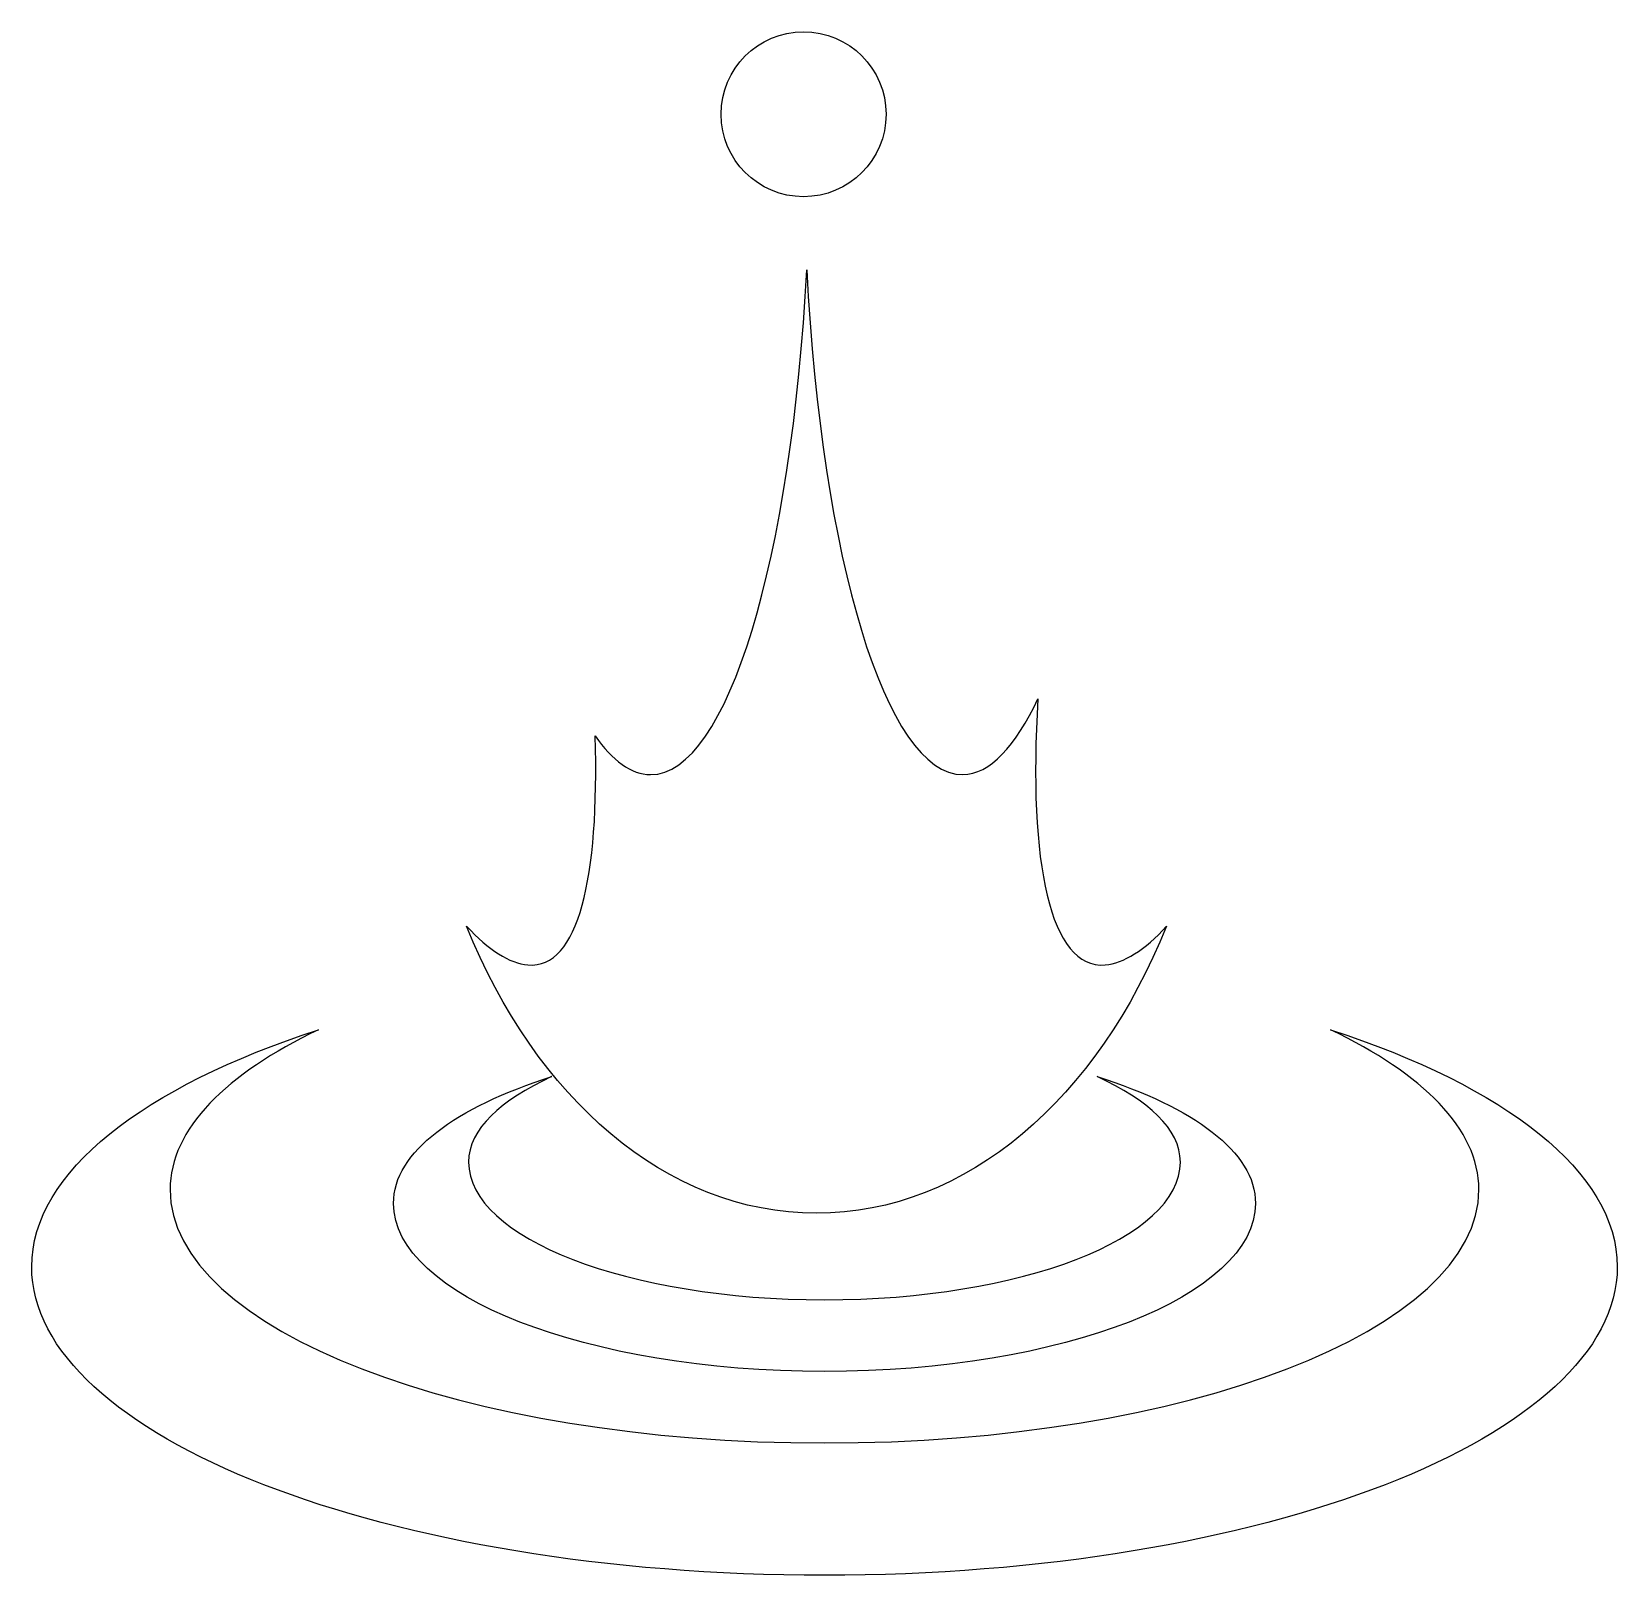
# Model space of a CAD drawing. Header units: centimetres. Extents: x -10 to 9.8, y -9.3 to 10.
import ezdxf

# ---------------------------------------------------------------- set-up
doc = ezdxf.new("R2010")
doc.units = ezdxf.units.CM
doc.header["$MEASUREMENT"] = 0
doc.layers.add('Layer 1', color=7, linetype='Continuous')

msp = doc.modelspace()

# ---------------------------------------------------------------- linework, layer by layer
at = {"layer": 'Layer 1'}
for points, knots in [([(-0.35577, 9.95953), (-0.92327, 9.95953), (-1.38231, 9.49918), (-1.38231, 8.93169), (-1.38231, 8.93169), (-1.38231, 8.36424), (-0.92331, 7.9052), (-0.35582, 7.9052), (-0.35582, 7.9052), (0.21163, 7.9052), (0.67202, 8.36432), (0.67202, 8.93169), (0.67202, 8.93169), (0.67202, 9.49902), (0.21163, 9.95949), (-0.35582, 9.95949), (-0.35582, 9.95949), (-0.35582, 9.95949), (-0.35577, 9.95953), (-0.35577, 9.95953)], [0, 0, 0, 0, 0.16666667, 0.16666667, 0.16666667, 0.16666667, 0.33333333, 0.33333333, 0.33333333, 0.33333333, 0.5, 0.5, 0.5, 0.5, 0.66666667, 0.66666667, 0.66666667, 0.66666667, 1, 1, 1, 1]), ([(-0.31626, 6.99461), (-0.50239, 3.40877), (-1.29911, 0.70893), (-2.26256, 0.70893), (-2.26256, 0.70893), (-2.50153, 0.70893), (-2.73935, 0.88688), (-2.95175, 1.19125), (-2.95175, 1.19125), (-2.89735, -0.57833), (-3.15816, -1.70936), (-3.78853, -1.66036), (-3.78853, -1.66036), (-4.01674, -1.64265), (-4.28232, -1.47301), (-4.55282, -1.17939), (-4.55282, -1.17939), (-3.69875, -3.30466), (-2.0725, -4.75313), (-0.19366, -4.75313), (-0.19366, -4.75313), (1.68518, -4.75313), (3.31143, -3.30466), (4.16545, -1.17939), (4.16545, -1.17939), (3.89503, -1.47296), (3.63084, -1.64261), (3.40255, -1.66032), (3.40255, -1.66032), (2.71622, -1.71366), (2.43804, -0.39823), (2.56446, 1.65252), (2.56446, 1.65252), (2.28615, 1.07035), (1.96559, 0.70901), (1.62884, 0.70901), (1.62884, 0.70901), (0.6653, 0.70901), (-0.12999, 3.40881), (-0.31616, 6.99465), (-0.31616, 6.99465), (-0.31616, 6.99465), (-0.31626, 6.99461), (-0.31626, 6.99461)], [0, 0, 0, 0, 0.08333333, 0.08333333, 0.08333333, 0.08333333, 0.16666667, 0.16666667, 0.16666667, 0.16666667, 0.25, 0.25, 0.25, 0.25, 0.33333333, 0.33333333, 0.33333333, 0.33333333, 0.41666667, 0.41666667, 0.41666667, 0.41666667, 0.5, 0.5, 0.5, 0.5, 0.58333333, 0.58333333, 0.58333333, 0.58333333, 0.66666667, 0.66666667, 0.66666667, 0.66666667, 0.75, 0.75, 0.75, 0.75, 0.83333333, 0.83333333, 0.83333333, 0.83333333, 1, 1, 1, 1]), ([(-6.39899, -2.46809), (-8.56921, -3.17133), (-9.97011, -4.23695), (-9.97011, -5.41858), (-9.97011, -5.41858), (-9.97011, -7.53398), (-5.55036, -9.25991), (-0.09488, -9.25983), (-0.09488, -9.25983), (5.3606, -9.25975), (9.78035, -7.53398), (9.78035, -5.41858), (9.78035, -5.41858), (9.78035, -4.23703), (8.37945, -3.17132), (6.20923, -2.46809), (6.20923, -2.46809), (7.35396, -3.0129), (8.05674, -3.70108), (8.05674, -4.458), (8.05674, -4.458), (8.05674, -6.2043), (4.40896, -7.61259), (-0.09488, -7.61259), (-0.09488, -7.61259), (-4.59863, -7.61267), (-8.2465, -6.20431), (-8.2465, -4.458), (-8.2465, -4.458), (-8.2465, -3.70108), (-7.54373, -3.01278), (-6.39899, -2.46809)], [0, 0, 0, 0, 0.11111111, 0.11111111, 0.11111111, 0.11111111, 0.22222222, 0.22222222, 0.22222222, 0.22222222, 0.33333333, 0.33333333, 0.33333333, 0.33333333, 0.44444444, 0.44444444, 0.44444444, 0.44444444, 0.55555556, 0.55555556, 0.55555556, 0.55555556, 0.66666667, 0.66666667, 0.66666667, 0.66666667, 0.77777778, 0.77777778, 0.77777778, 0.77777778, 1, 1, 1, 1]), ([(-3.49336, -3.0506), (-4.68461, -3.43235), (-5.46345, -3.98369), (-5.46345, -4.62924), (-5.46345, -4.62924), (-5.46345, -5.7779), (-3.05713, -6.72187), (-0.09488, -6.72187), (-0.09488, -6.72187), (2.86734, -6.72187), (5.27365, -5.7779), (5.27365, -4.62928), (5.27365, -4.62928), (5.27365, -3.98377), (4.49489, -3.43243), (3.30356, -3.05068), (3.30356, -3.05068), (3.93355, -3.34737), (4.33802, -3.70007), (4.33802, -4.11416), (4.33802, -4.11416), (4.33802, -5.06231), (2.35056, -5.82981), (-0.09489, -5.82981), (-0.09489, -5.82981), (-2.54034, -5.82981), (-4.5278, -5.06235), (-4.5278, -4.11408), (-4.5278, -4.11408), (-4.5278, -3.70007), (-4.12332, -3.34738), (-3.49342, -3.05069), (-3.49342, -3.05069), (-3.49342, -3.05069), (-3.49336, -3.0506), (-3.49336, -3.0506)], [0, 0, 0, 0, 0.1, 0.1, 0.1, 0.1, 0.2, 0.2, 0.2, 0.2, 0.3, 0.3, 0.3, 0.3, 0.4, 0.4, 0.4, 0.4, 0.5, 0.5, 0.5, 0.5, 0.6, 0.6, 0.6, 0.6, 0.7, 0.7, 0.7, 0.7, 0.8, 0.8, 0.8, 0.8, 1, 1, 1, 1])]:
    msp.add_open_spline(points, degree=3, knots=knots, dxfattribs=at)

doc.saveas('drawing.dxf')
